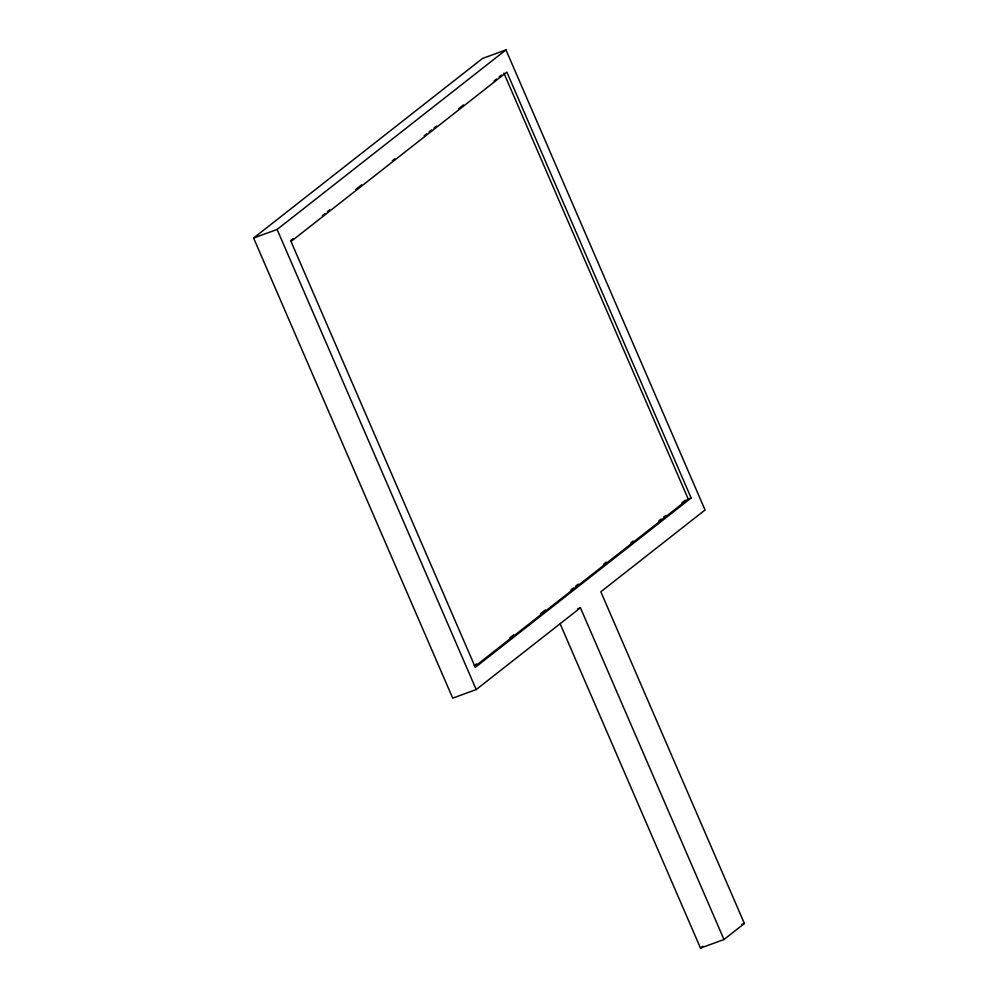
<?xml version="1.0" encoding="UTF-8"?>
<svg xmlns="http://www.w3.org/2000/svg" width="998" height="998" viewBox="0 0 998 998"><rect width="100%" height="100%" fill="white"/><g stroke="black" fill="none" stroke-linecap="round" stroke-linejoin="round"><path stroke-width="1.5" d="M723.987 939.517L580.437 607.782L476.208 689.556L452.705 698.138L253.604 238.048L482.471 58.483L505.961 49.9L705.062 509.99L600.833 591.764L744.396 923.499L723.987 939.517L700.484 948.1L560.028 623.513M253.604 238.048L277.107 229.465L505.961 49.9M290.53 240.618L292.988 238.684M322.416 215.593L324.874 213.672M327.319 211.751L329.777 209.817M355.525 189.62L361.663 184.805M392.326 160.753L394.771 158.819M424.212 135.728L426.657 133.807M429.115 131.886L431.573 129.952M434.018 128.031L436.475 126.11M458.544 108.794L463.459 104.94M494.11 80.888L496.567 78.954M499.025 77.033L501.47 75.112M474.162 665.778L476.533 663.92M509.928 637.722L513.583 634.84M540.429 613.782L545.307 609.953M570.931 589.855L573.376 587.934M575.809 586.026L578.254 584.104M603.877 564.007L606.322 562.086M630.724 542.949L633.156 541.028M658.755 520.944L661.163 519.06M663.583 517.164L665.99 515.267M681.659 502.98L685.277 500.135M474.823 666.489L688.221 499.062L503.928 73.191M691.152 497.99L475.31 667.338L291.017 241.466L506.859 72.118L691.152 497.99L687.634 499.274M700.484 948.1L702.891 946.216M577.667 608.792L580.437 607.782M741.626 924.51L744.396 923.499M277.107 229.465L476.208 689.556"/></g></svg>
